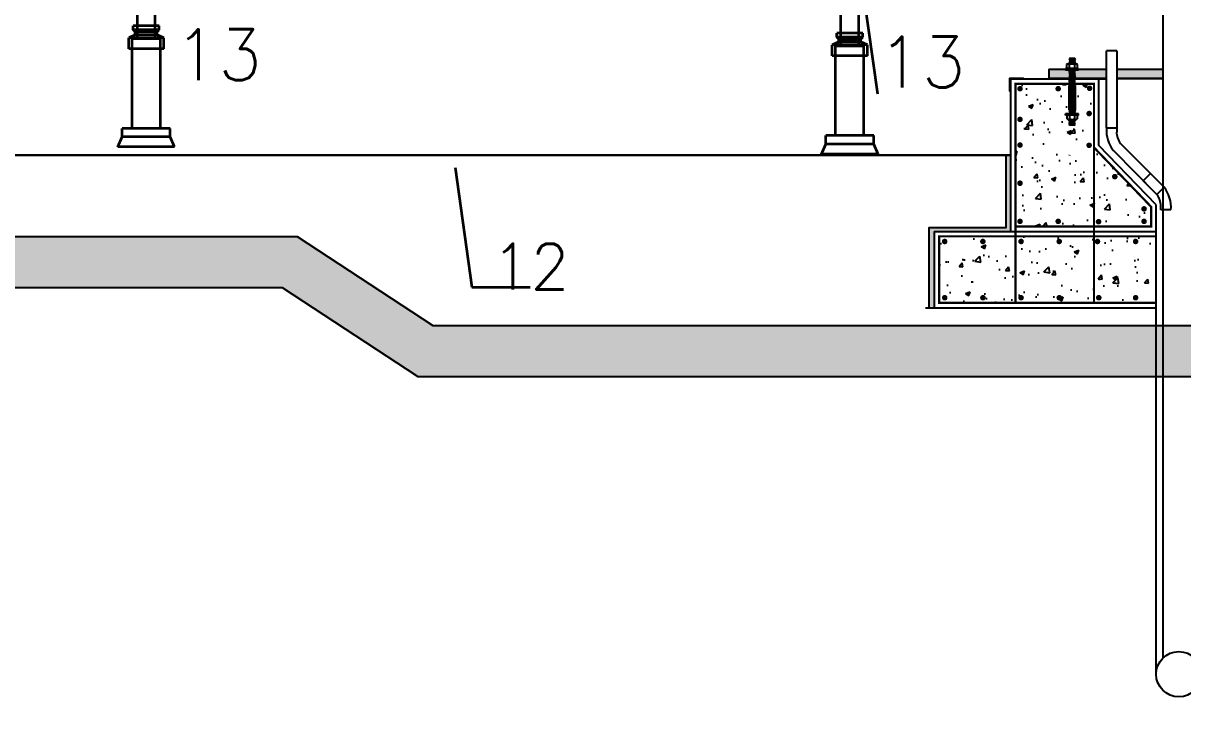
# Model space of a CAD drawing. Header units: inches. Extents: x 191440 to 383551, y 141400 to 284946.
# Drawn here: x 191701.05 to 191710.16, y 141556.57 to 141562.07 of the extents above; entities that cross this region are included whole.
import ezdxf

# ---------------------------------------------------------------- set-up
doc = ezdxf.new("R2010")
doc.units = ezdxf.units.IN
doc.header["$MEASUREMENT"] = 0
for name, pattern in [('AUSGEZOGEN', [0]), ('C_SOLID_M', [0]), ('CENTER', [2, 1.25, -0.25, 0.25, -0.25]), ('DGN Style 3', [426.72, 304.8, -121.92])]:
    doc.linetypes.add(name, pattern=pattern)
for name, color, linetype in [('CO', 4, 'Continuous'), ('Concrete', 7, 'C_SOLID_M'), ('HATCH', 40, 'Continuous'), ('PIPE', 7, 'AUSGEZOGEN'), ('Reinforcement', 10, 'Continuous'), ('Sanitary', 6, 'Continuous'), ('TEXT', 7, 'Continuous'), ('VP', 7, 'Continuous')]:
    doc.layers.add(name, color=color, linetype=linetype)
doc.layers.add('WB-SJ3-M-SECTA - M-EQPM-SUPT', color=4, linetype='Continuous', lineweight=35)
doc.layers.add('WB-SJ3-M-SECTA - P-TW', color=7, linetype='Continuous', lineweight=35)
doc.styles.add('ROMANS', font='romans', dxfattribs={"height": 1})
doc.styles.get("Standard").update_dxf_attribs({"font": 'txt.shx', "height": 0.2})
doc.dimstyles.new('osama', dxfattribs={"dimtxt": 50, "dimasz": 45, "dimexe": 0.18, "dimexo": 0.0625, "dimgap": 0.2, "dimtad": 0, "dimdec": 0, "dimzin": 0, "dimdsep": 46, "dimtxsty": 'ROMANS', "dimcen": 0, "dimse1": 1, "dimse2": 1, "dimclrd": 3, "dimclre": 3, "dimclrt": 5, "dimadec": 0, "dimazin": 0, "dimtfac": 0.6, "dimtdec": 0, "dimtmove": 2, "dimatfit": 3, "dimfxl": 1, "dimtolj": 1, "dimtzin": 0, "dimarcsym": 0})
pattern_1 = [(50, (192373.31825, 142330.19386), (0.36436934, -0.03187817), [0.0381, -0.4191]), (355, (192373.31825, 142330.19386), (-0.07048684, 0.38211369), [0.03048, -0.33528117]), (100.451445, (192373.3486, 142330.1912), (0.2938825, 0.3502355), [0.03238002, -0.35618049]), (46.1842, (192373.31825, 142330.29546), (0.54215808, -0.08408466), [0.05715, -0.62865]), (96.63556, (192373.36343, 142330.28845), (0.47480827, 0.49485225), [0.04857005, -0.53427122]), (351.18415, (192373.31825, 142330.29546), (0.47480827, 0.49485225), [0.04571993, -0.50291946]), (21, (192373.36905, 142330.27006), (0.30322878, -0.2045304), [0.0381, -0.4191]), (326, (192373.36905, 142330.27006), (0.12360406, 0.36837593), [0.03048, -0.33528]), (71.451445, (192373.39432, 142330.253), (0.42683284, 0.16384554), [0.03238002, -0.35617988]), (37.5, (192373.31825, 142330.19386), (0.006177207, 0.169110078), [0, -0.331216, 0, -0.34036, 0, -0.33655]), (7.5, (192373.31825, 142330.19386), (0.133639325, 0.20036115), [0, -0.194056, 0, -0.323596, 0, -0.12827]), (327.5, (192373.20497, 142330.19386), (0.27118119, -0.011457488), [0, -0.127, 0, -0.39624, 0, -0.52578]), (317.5, (192373.15417, 142330.19386), (0.29625836, 0.05085298), [0, -0.1651, 0, -0.263144, 0, -0.37338])]

# ---------------------------------------------------------------- blocks, each defined once
blk = doc.blocks.new('*U19')
at = {"layer": 'WB-SJ3-M-SECTA - M-EQPM-SUPT', "color": 4, "linetype": 'DGN Style 3', "lineweight": 35}
for p, q in [((75.4, 497.4), (75.4, 578.5)), ((85, 497.4), (85, 578.5))]:
    blk.add_line(p, q, dxfattribs=at)
at = {"layer": 'WB-SJ3-M-SECTA - M-EQPM-SUPT', "linetype": 'DGN Style 3'}
for p, q in [((40.2, 517.7), (40.2, 530.1)), ((40.2, 518.1), (40.2, 530.1)), ((40.2, 530.1), (120.2, 530.1)), ((120.2, 518.1), (120.2, 530.1)), ((120.2, 517.7), (120.2, 530.1)), ((40.2, 505.7), (40.2, 518.1)), ((40.2, 517.7), (120.2, 517.7)), ((40.2, 505.7), (120.2, 505.7)), ((44.8, 466.2), (44.8, 503.9)), ((55.2, 465.1), (55.2, 501)), ((67.7, 505.5), (67.7, 518.1)), ((67.7, 505.5), (77.6, 505.5)), ((80.2, 507.4), (80.2, 518.1)), ((87.7, 505.5), (92.7, 505.5)), ((92.7, 505.5), (92.7, 518.1)), ((105.2, 465.1), (105.2, 501)), ((115.5, 466.2), (115.5, 503.9)), ((120.2, 505.7), (120.2, 518.1)), ((120.2, 505.7), (120.2, 517.7)), ((55.2, 305.6), (55.2, 342.4)), ((105.2, 305.6), (105.2, 342.4)), ((40.2, 277.7), (40.2, 305.6)), ((120.2, 277.7), (120.2, 305.6))]:
    blk.add_line(p, q, dxfattribs=at)
at = {"layer": 'WB-SJ3-M-SECTA - M-EQPM-SUPT'}
for p, q in [((40.2, 518.1), (120.2, 518.1)), ((80.2, 505.5), (80.2, 507.4)), ((43.5, 331.1), (43.5, 342.4)), ((49.2, 325.4), (43.5, 331.1)), ((111.2, 325.4), (116.8, 331.1)), ((116.8, 331.1), (116.8, 342.4)), ((30.7, 308.7), (49.2, 317.4)), ((30.7, 277.7), (30.7, 308.7)), ((49.2, 317.4), (49.2, 325.4)), ((111.2, 317.4), (111.2, 325.4)), ((111.2, 317.4), (129.6, 308.7)), ((129.6, 277.7), (129.6, 308.7)), ((12.7, 28.6), (12.7, 52.5)), ((147.7, 28.6), (147.7, 52.5))]:
    blk.add_line(p, q, dxfattribs=at)
at = {"layer": 'WB-SJ3-M-SECTA - M-EQPM-SUPT', "linetype": 'Continuous'}
for p, q in [((55.2, 342.4), (55.2, 465.1)), ((105.2, 342.4), (105.2, 465.1)), ((40.2, 52.5), (40.2, 277.7)), ((120.2, 52.5), (120.2, 277.7)), ((0, 0), (12.2, 28.6)), ((160.3, 0), (148.1, 28.6))]:
    blk.add_line(p, q, dxfattribs=at)
at = {"layer": 'WB-SJ3-M-SECTA - M-EQPM-SUPT', "color": 4, "linetype": 'DGN Style 3', "lineweight": 35, "flags": 128}
for points in [[(75.4, 578.5), (75.4, 651.8)], [(85, 651.8), (85, 578.5)], [(85, 578.5), (75.4, 578.5)], [(85, 497.4), (75.4, 497.4)]]:
    blk.add_lwpolyline(points, dxfattribs=at)
at = {"layer": 'WB-SJ3-M-SECTA - M-EQPM-SUPT', "linetype": 'DGN Style 3', "flags": 128}
for points in [[(75.4, 530.1), (85, 530.1)], [(40.2, 505.7), (40.2, 505.7), (40.2, 517.7)], [(44.8, 503.9), (115.5, 503.9)], [(55.2, 501), (105.2, 501)], [(92.7, 518.1), (80.2, 518.1), (67.7, 518.1)], [(85, 518.1), (75.4, 518.1)], [(85, 505.5), (75.4, 505.5)], [(44.8, 466.2), (55.2, 466.2)], [(44.8, 466.2), (46.9, 466.2)], [(105.2, 466.2), (115.5, 466.2)], [(43.5, 342.4), (55.2, 342.4)], [(43.5, 331.1), (116.8, 331.1)], [(105.2, 342.4), (116.8, 342.4)], [(30.7, 308.7), (129.6, 308.7)], [(40.2, 305.6), (120.2, 305.6)], [(40.2, 305.6), (55.2, 305.6)], [(49.2, 325.4), (111.2, 325.4)], [(49.2, 317.4), (111.2, 317.4)], [(12.7, 52.5), (40.2, 52.5)], [(120.2, 52.5), (147.7, 52.5)], [(0, 0), (160.3, 0)], [(12.2, 28.6), (12.7, 28.6)], [(147.7, 28.6), (148.1, 28.6)]]:
    blk.add_lwpolyline(points, dxfattribs=at)
at = {"layer": 'WB-SJ3-M-SECTA - M-EQPM-SUPT', "flags": 128}
for points in [[(87.7, 505.5), (80.2, 505.5), (77.6, 505.5)], [(43.5, 342.4), (116.8, 342.4)], [(43.5, 342.4), (43.5, 342.4)], [(43.5, 331.1), (116.8, 331.1)], [(43.5, 331.1), (43.5, 331.1)], [(30.7, 308.7), (129.6, 308.7)], [(30.7, 308.7), (30.7, 308.7)], [(49.2, 325.4), (111.2, 325.4)], [(49.2, 325.4), (49.2, 325.4)], [(49.2, 317.4), (111.2, 317.4)], [(49.2, 317.4), (49.2, 317.4)], [(30.7, 277.7), (129.6, 277.7)], [(30.7, 277.7), (40.2, 277.7)], [(12.7, 52.5), (147.7, 52.5)]]:
    blk.add_lwpolyline(points, dxfattribs=at)
at = {"layer": 'WB-SJ3-M-SECTA - M-EQPM-SUPT', "linetype": 'Continuous', "flags": 128}
for points in [[(46.9, 466.2), (111.7, 466.2)], [(12.2, 28.6), (148.1, 28.6)], [(12.2, 28.6), (12.2, 28.6)]]:
    blk.add_lwpolyline(points, dxfattribs=at)
at = {"layer": 'WB-SJ3-M-SECTA - M-EQPM-SUPT', "color": 4, "linetype": 'DGN Style 3', "lineweight": 35}
for start, end in [(0, 180), (180, 0)]:
    blk.add_arc((80.2, 651.8), 4.8, start, end, dxfattribs=at)
at = {"layer": 'WB-SJ3-M-SECTA - M-EQPM-SUPT', "linetype": 'DGN Style 3'}
blk.add_rational_spline([(80.2, 494.3), (80.2, 534.8), (80.2, 575.4), (80.2, 648.8), (80.2, 648.8), (80.2, 648.8), (80.2, 575.4), (80.2, 534.8), (80.2, 494.3)], [1, 1, 1, 0.707106781187, 1, 0.707106781187, 1, 1, 1], degree=2, knots=[0, 0, 0, 0.333333, 0.333333, 0.5, 0.5, 0.666667, 0.666667, 1, 1, 1], dxfattribs=at)
at = {"layer": 'WB-SJ3-M-SECTA - P-TW', "linetype": 'DGN Style 3', "lineweight": 35}
blk.add_line((76.4, 497.4), (84, 497.4), dxfattribs=at)
blk.add_open_spline([(76.4, 497.4), (76.5, 497.5), (76.6, 497.6), (76.8, 497.8), (76.9, 498), (77.2, 498.2), (77.3, 498.3), (77.5, 498.4), (77.6, 498.5), (77.8, 498.6), (77.8, 498.6), (78.1, 498.8), (78.2, 498.9), (78.5, 499), (78.6, 499), (78.8, 499.1), (78.9, 499.1), (79.2, 499.2), (79.4, 499.2), (79.7, 499.2), (79.8, 499.3), (80, 499.3), (80.1, 499.3), (80.4, 499.3), (80.6, 499.3), (80.8, 499.2), (80.9, 499.2), (81, 499.2), (81, 499.2), (81.2, 499.2), (81.3, 499.1), (81.5, 499.1), (81.7, 499), (82, 498.9), (82.1, 498.9), (82.3, 498.8), (82.3, 498.7), (82.6, 498.6), (82.7, 498.5), (82.9, 498.3), (83, 498.3), (83.2, 498.2), (83.2, 498.1), (83.4, 498), (83.5, 497.8), (83.8, 497.6), (83.9, 497.5), (84, 497.4)], degree=3, knots=[0, 0, 0, 0, 0.0625, 0.0625, 0.125, 0.125, 0.1875, 0.1875, 0.21875, 0.21875, 0.25, 0.25, 0.3125, 0.3125, 0.34375, 0.34375, 0.375, 0.375, 0.4375, 0.4375, 0.46875, 0.46875, 0.5, 0.5, 0.5625, 0.5625, 0.578125, 0.578125, 0.59375, 0.59375, 0.625, 0.625, 0.6875, 0.6875, 0.71875, 0.71875, 0.75, 0.75, 0.8125, 0.8125, 0.84375, 0.84375, 0.875, 0.875, 0.9375, 0.9375, 1, 1, 1, 1], dxfattribs=at)

msp = doc.modelspace()

# ---------------------------------------------------------------- hatches: boundary and pattern name
at = {"layer": 'Concrete'}
for points in [[(191709.25421, 141561.71239), (191709.24175, 141561.71239), (191709.24175, 141561.70111), (191709.34479, 141561.70112), (191709.34478, 141561.71221), (191709.33267, 141561.71221)], [(191709.25429, 141561.34562), (191709.24183, 141561.34562), (191709.24183, 141561.3569), (191709.34486, 141561.35691), (191709.34486, 141561.34582), (191709.33275, 141561.34582)]]:
    msp.add_hatch(color=256, dxfattribs=at).paths.add_polyline_path(points)
at = {"layer": 'HATCH'}
h = msp.add_hatch(dxfattribs=at)
h.set_pattern_fill('AR-CONC', color=256, scale=0.002)
h.set_pattern_definition(pattern_1)
h.paths.add_polyline_path([(191709.46564, 141561.09171), (191709.46564, 141561.59242), (191708.84872, 141561.59242), (191708.84872, 141560.4702), (191709.46564, 141560.4702)])
h.paths.add_polyline_path([(191709.19496, 141560.51073, -1), (191709.17296, 141560.51072, -1)], flags=16)
h.paths.add_polyline_path([(191709.41623, 141561.109, -1), (191709.43824, 141561.109, -1)], flags=16)
h.paths.add_polyline_path([(191708.89496, 141560.81073, -1), (191708.87296, 141560.81072, -1)], flags=16)
h.paths.add_polyline_path([(191709.26824, 141561.35646), (191709.26926, 141561.35543), (191709.27073, 141561.3569), (191709.26824, 141561.3569)], flags=16)
h.paths.add_polyline_path([(191709.31718, 141561.34945), (191709.31419, 141561.35244), (191709.27226, 141561.35244), (191709.26926, 141561.34944)], flags=0)
h.paths.add_polyline_path([(191709.27226, 141561.34928), (191709.27226, 141561.35244), (191709.26926, 141561.34944), (191709.26926, 141561.34628)], flags=16)
h.paths.add_polyline_path([(191709.27219, 141561.57291), (191709.26926, 141561.57584), (191709.26926, 141561.57291)], flags=0)
h.paths.add_polyline_path([(191709.3142, 141561.267), (191709.27226, 141561.267), (191709.26927, 141561.26999), (191709.27226, 141561.27299), (191709.26927, 141561.27598), (191709.27226, 141561.27898), (191709.26927, 141561.28197), (191709.27226, 141561.28497), (191709.26927, 141561.28796), (191709.27226, 141561.29096), (191709.26927, 141561.29395), (191709.27226, 141561.29695), (191709.26927, 141561.29994), (191709.27226, 141561.30294), (191709.26926, 141561.30594), (191709.27226, 141561.30893), (191709.26852, 141561.31267), (191709.26402, 141561.31267, -0.1856777), (191709.25429, 141561.31642), (191709.25429, 141561.34562), (191709.31769, 141561.34578), (191709.31261, 141561.35086), (191709.31718, 141561.35544), (191709.31419, 141561.35843), (191709.27226, 141561.35843), (191709.27077, 141561.35694), (191709.27374, 141561.35695), (191709.26926, 141561.36142), (191709.27225, 141561.36442), (191709.26926, 141561.36741), (191709.27225, 141561.37041), (191709.26926, 141561.3734), (191709.27225, 141561.3764), (191709.26926, 141561.3794), (191709.27225, 141561.38239), (191709.27044, 141561.3842), (191709.26808, 141561.3842), (191709.27225, 141561.38838), (191709.29322, 141561.38838), (191709.29316, 141561.57591), (191709.2692, 141561.5759), (191709.27219, 141561.5789), (191709.27126, 141561.57983), (191709.26716, 141561.57986), (191709.27219, 141561.58489), (191709.26919, 141561.58788), (191709.27219, 141561.59088), (191709.31412, 141561.59088), (191709.31712, 141561.58789), (191709.31412, 141561.58489), (191709.31745, 141561.58157), (191709.31751, 141561.38421), (191709.316, 141561.38421), (191709.31419, 141561.3824), (191709.31718, 141561.3794), (191709.31419, 141561.37641), (191709.31718, 141561.37341), (191709.31419, 141561.37041), (191709.31718, 141561.36742), (191709.31419, 141561.36442), (191709.31931, 141561.3593), (191709.31932, 141561.34579), (191709.33216, 141561.34582), (191709.33216, 141561.31643, -0.1856777), (191709.32243, 141561.31268), (191709.31794, 141561.31268), (191709.31419, 141561.30894), (191709.31719, 141561.30594), (191709.31419, 141561.30294), (191709.31719, 141561.29995), (191709.31419, 141561.29695), (191709.31719, 141561.29396), (191709.3142, 141561.29096), (191709.31719, 141561.28797), (191709.3142, 141561.28497), (191709.31719, 141561.28198), (191709.3142, 141561.27898), (191709.31719, 141561.27599), (191709.3142, 141561.27299), (191709.31719, 141561.27)], flags=16)
h.paths.add_polyline_path([(191708.89496, 141560.51073, -1), (191708.87296, 141560.51072, -1)], flags=16)
h.paths.add_polyline_path([(191709.27376, 141561.31642), (191709.27375, 141561.34562), (191709.33216, 141561.34563), (191709.34486, 141561.34582), (191709.33275, 141561.34582), (191709.31269, 141561.34577), (191709.3127, 141561.31642, -0.1923077)], flags=16)
h.paths.add_polyline_path([(191708.87296, 141561.11072, -1), (191708.89496, 141561.11073, -1)], flags=16)
h.paths.add_polyline_path([(191709.41608, 141561.35864, -1), (191709.43808, 141561.35864, -1)], flags=16)
h.paths.add_polyline_path([(191709.26622, 141561.35694), (191709.25999, 141561.35692), (191709.25863, 141561.35692), (191709.26376, 141561.35694)], flags=16)
h.paths.add_polyline_path([(191709.31661, 141561.57043), (191709.31412, 141561.57291), (191709.31661, 141561.5754), (191709.31661, 141561.57642), (191709.31412, 141561.5789), (191709.27219, 141561.5789), (191709.2692, 141561.58189), (191709.31712, 141561.5819), (191709.31784, 141561.57663), (191709.31661, 141561.5754), (191709.31661, 141561.57043), (191709.31712, 141561.56992), (191709.31661, 141561.56992)], flags=0)
h.paths.add_polyline_path([(191708.87296, 141561.31263, -1), (191708.89496, 141561.31264, -1)], flags=16)
h.paths.add_polyline_path([(191709.42008, 141561.55713, -1), (191709.44208, 141561.55713, -1)], flags=16)
h.paths.add_polyline_path([(191709.17296, 141561.554, -1), (191709.19496, 141561.554, -1)], flags=16)
h.paths.add_polyline_path([(191708.87296, 141561.554, -1), (191708.89496, 141561.554, -1)], flags=16)
h = msp.add_hatch(color=256, dxfattribs=at)
h.dxf.hatch_style = 1
h.paths.add_polyline_path([(191708.77295, 141561.03131), (191708.80983, 141561.03131), (191708.80983, 141560.43131), (191708.20983, 141560.43131), (191708.20983, 141559.83131), (191708.1685, 141559.83131), (191708.1685, 141560.46104), (191708.77295, 141560.46104)])
at = {"layer": 'HATCH', "linetype": 'ByBlock', "lineweight": -2}
h = msp.add_hatch(dxfattribs=at)
h.set_pattern_fill('GRAVEL', color=256)
h.set_pattern_definition([(228.01279, (191642.3782, 141531.25891), (-8, -9), [0.134536, -13.319088]), (184.96974, (191642.2882, 141531.15891), (12, 1), [0.230868, -22.855925]), (132.51045, (191642.0582, 141531.13891), (10, -11), [0.162788, -16.116033]), (267.27369, (191641.6682, 141530.88891), (1, 20), [0.210238, -20.813558]), (292.833654, (191641.6582, 141530.67891), (-5, 12), [0.206155, -20.409373]), (357.27369, (191641.7382, 141530.48891), (-20, 1), [0.210238, -20.813558]), (37.69424, (191641.9482, 141530.47891), (-13, -10), [0.278029, -27.524849]), (72.25533, (191642.1682, 141530.64891), (7, 22), [0.262488, -25.9863215]), (121.429566, (191642.2482, 141530.89891), (-8, 13), [0.21095, -20.884073]), (175.23636, (191642.1382, 141531.07891), (11, -1), [0.240832, -11.800763]), (222.39744, (191641.8982, 141531.09891), (-12, -11), [0.311448, -30.833375]), (138.81407, (191642.6582, 141530.87891), (-7, 6), [0.106301, -10.523845]), (171.469234, (191642.5782, 141530.94891), (13, -2), [0.202237, -20.021511]), (225, (191642.3782, 141530.9789), (-1e-16, -1), [0.141421, -1.272793]), (203.1986, (191642.3082, 141531.09891), (5, 2), [0.076158, -7.539615]), (291.8014, (191642.2382, 141531.0689), (-1, 3), [0.107703, -5.277462]), (30.96376, (191642.2782, 141530.96891), (3, 2), [0.174929, -5.656023]), (161.56505, (191642.4282, 141531.0589), (2, -1), [0.126491, -3.035787]), (16.38954, (191641.6582, 141531.06891), (10, 3), [0.1772, -17.542845]), (70.34618, (191641.8282, 141531.11891), (-4, -11), [0.148661, -14.717408]), (293.1986, (191642.4282, 141531.25891), (-2, 5), [0.152315, -7.463458]), (343.61046, (191642.4882, 141531.11891), (-10, 3), [0.1772, -17.542845]), (339.44395, (191641.6582, 141530.44891), (-5, 2), [0.17088, -8.373124]), (294.77514, (191641.8182, 141530.38891), (-5, 11), [0.143178, -14.174643]), (66.8014, (191642.4382, 141530.25891), (2, 5), [0.152315, -7.463458]), (17.354025, (191642.4982, 141530.39891), (-13, -4), [0.167631, -16.595424]), (69.44395, (191641.9482, 141530.25891), (-2, -5), [0.08544, -8.458564]), (101.30993, (191642.3782, 141530.2589), (-1, 4), [0.05099, -5.04803]), (165.96376, (191642.3682, 141530.3089), (3, -1), [0.206155, -3.916951]), (186.009006, (191642.1682, 141530.35891), (10, 1), [0.19105, -18.913923]), (303.69007, (191642.2782, 141530.8789), (-1, 2), [0.144222, -3.461329]), (353.157227, (191642.3582, 141530.75891), (17, -2), [0.251794, -24.927563]), (60.9454, (191642.6082, 141530.72891), (-4, -7), [0.102956, -10.192674]), (90, (191642.6582, 141530.8189), (-1, 1), [0.06, -0.94]), (120.25644, (191642.1482, 141530.38891), (4, -7), [0.138924, -13.75352]), (48.01279, (191642.0782, 141530.50891), (8, 9), [0.269072, -13.184552]), (0, (191642.2582, 141530.7089), (1, 1), [0.26, -0.74]), (325.30485, (191642.5182, 141530.70891), (10, -7), [0.158114, -15.653274]), (254.0546, (191642.6482, 141530.61891), (-1, -4), [0.145602, -7.134508]), (207.645975, (191642.6082, 141530.47891), (-19, -10), [0.237065, -23.469474]), (175.42608, (191642.3982, 141530.36891), (-13, 1), [0.250799, -24.829073])])
h.paths.add_polyline_path([(191714.45296, 141559.69131), (191704.96573, 141559.69131), (191704.96525, 141559.29131), (191714.45296, 141559.29131)])
h.paths.add_polyline_path([(191704.96573, 141559.69131), (191704.66288, 141559.69131), (191704.82818, 141559.29131), (191704.96525, 141559.29131)])
h.paths.add_polyline_path([(191704.66288, 141559.69131), (191704.27111, 141559.69131), (191703.20502, 141560.39131), (191678.18246, 141560.39131), (191678.18246, 141559.99131), (191703.08544, 141559.99131), (191704.15152, 141559.29131), (191704.82818, 141559.29131)])
at = {"layer": 'HATCH'}
h = msp.add_hatch(dxfattribs=at)
h.set_pattern_fill('AR-CONC', color=256, scale=0.002)
h.set_pattern_definition(pattern_1)
h.paths.add_polyline_path([(191708.4297, 141560.39261), (191708.24853, 141560.39261), (191708.24853, 141559.87002), (191708.29234, 141559.87002), (191708.29234, 141559.89916, -0.4142447), (191708.28134, 141559.91016, -1), (191708.30334, 141559.91016, -0.4141824), (191708.29234, 141559.89916), (191708.29234, 141559.87002), (191708.37665, 141559.87002)])
h.paths.add_polyline_path([(191708.28134, 141560.35246, -1), (191708.30334, 141560.35246, -1)], flags=16)
h = msp.add_hatch(dxfattribs=at)
h.set_pattern_fill('AR-CONC', color=256, scale=0.002)
h.set_pattern_definition(pattern_1)
h.paths.add_polyline_path([(191709.95383, 141560.39261), (191708.4297, 141560.39261), (191708.37665, 141559.87002), (191708.47499, 141559.87002), (191708.58159, 141560.35483, -0.8971866), (191708.60334, 141560.35246, -1.1145954), (191708.58159, 141560.35483), (191708.47499, 141559.87002), (191709.95383, 141559.87002)])
h.paths.add_polyline_path([(191709.20334, 141559.91016, -1), (191709.18134, 141559.91016, -1)], flags=16)
h.paths.add_polyline_path([(191709.50334, 141559.91016, -1), (191709.48134, 141559.91016, -1)], flags=16)
h.paths.add_polyline_path([(191709.18134, 141560.35246, -1), (191709.20334, 141560.35246, -1)], flags=16)
h.paths.add_polyline_path([(191709.48134, 141560.35246, -1), (191709.50334, 141560.35246, -1)], flags=16)
h.paths.add_polyline_path([(191708.90334, 141559.91016, -1), (191708.88134, 141559.91016, -1)], flags=16)
h.paths.add_polyline_path([(191709.78134, 141559.91016, -1), (191709.80334, 141559.91016, -1)], flags=16)
h.paths.add_polyline_path([(191708.88134, 141560.35246, -1), (191708.90334, 141560.35246, -1)], flags=16)
h.paths.add_polyline_path([(191709.78134, 141560.35246, -1), (191709.80334, 141560.35246, -1)], flags=16)
h.paths.add_polyline_path([(191708.60334, 141559.91016, -1), (191708.58134, 141559.91016, -1)], flags=16)
at = {"layer": 'PIPE'}
h = msp.add_hatch(color=256, dxfattribs=at)
h.dxf.hatch_style = 1
h.paths.add_polyline_path([(191709.56351, 141561.70731), (191709.56351, 141561.63731), (191709.31578, 141561.63731), (191709.31719, 141561.6359), (191709.31412, 141561.63283), (191709.27219, 141561.63282), (191709.26769, 141561.63731), (191709.10983, 141561.63731), (191709.10983, 141561.70731)])
h.paths.add_polyline_path([(191709.30671, 141561.70712), (191709.30012, 141561.7071), (191709.29354, 141561.70709), (191709.2874, 141561.70708), (191709.28127, 141561.70707), (191709.27589, 141561.70707), (191709.27051, 141561.70707), (191709.26614, 141561.70708), (191709.26177, 141561.70709), (191709.25855, 141561.7071), (191709.25534, 141561.70711)], flags=16)
h.paths.add_polyline_path([(191709.31711, 141561.67192), (191709.31412, 141561.66893), (191709.31711, 141561.66593), (191709.31412, 141561.66294), (191709.31711, 141561.65994), (191709.31412, 141561.65694), (191709.31711, 141561.65395), (191709.31412, 141561.65095), (191709.31711, 141561.64796), (191709.31412, 141561.64496), (191709.31711, 141561.64197), (191709.31412, 141561.63897), (191709.27218, 141561.63897), (191709.26919, 141561.64196), (191709.27218, 141561.64496), (191709.26919, 141561.64795), (191709.27218, 141561.65095), (191709.26919, 141561.65394), (191709.27218, 141561.65694), (191709.26919, 141561.65994), (191709.27218, 141561.66293), (191709.26919, 141561.66593), (191709.27218, 141561.66892), (191709.26919, 141561.67192), (191709.27218, 141561.67491), (191709.26919, 141561.67791), (191709.27254, 141561.68126), (191709.26918, 141561.68462), (191709.27218, 141561.68762), (191709.26918, 141561.69061), (191709.27218, 141561.69361), (191709.26918, 141561.6966), (191709.27218, 141561.6996), (191709.26918, 141561.70259), (191709.27218, 141561.70559), (191709.31411, 141561.70559), (191709.31711, 141561.7026), (191709.31411, 141561.6996), (191709.31711, 141561.69661), (191709.31411, 141561.69361), (191709.31711, 141561.69062), (191709.31411, 141561.68762), (191709.31711, 141561.68463), (191709.31375, 141561.68127), (191709.31711, 141561.67791), (191709.31411, 141561.67492)], flags=16)
h = msp.add_hatch(color=256, dxfattribs=at)
h.dxf.hatch_style = 1
h.paths.add_polyline_path([(191709.83247, 141561.63731), (191709.83247, 141561.70731), (191709.64351, 141561.70731), (191709.64351, 141561.63731)])
h.paths.add_polyline_path([(191710.00983, 141561.63731), (191710.00983, 141561.70731), (191709.83247, 141561.70731), (191709.83247, 141561.63731)])
h = msp.add_hatch(color=256, dxfattribs=at)
h.dxf.hatch_style = 1
h.paths.add_polyline_path([(191708.80383, 141561.63731), (191708.9098, 141561.63731), (191708.90983, 141561.63131), (191708.80983, 141561.63131), (191708.80983, 141561.53506), (191708.80383, 141561.53506)])
h = msp.add_hatch(color=4, dxfattribs=at)
h.dxf.hatch_style = 1
h.paths.add_polyline_path([(191709.56351, 141561.63131), (191709.56351, 141561.63731), (191709.10983, 141561.63731), (191709.10983, 141561.63131)])
h.paths.add_polyline_path([(191709.83247, 141561.63131), (191709.83247, 141561.63731), (191709.64351, 141561.63731), (191709.64351, 141561.63131)])
h.paths.add_polyline_path([(191710.00983, 141561.63131), (191710.00983, 141561.63731), (191709.83247, 141561.63731), (191709.83247, 141561.63131)])
h = msp.add_hatch(dxfattribs=at)
h.set_pattern_fill('AR-CONC', color=256, scale=0.002)
h.set_pattern_definition(pattern_1)
h.paths.add_polyline_path([(191709.46564, 141561.09171), (191709.46564, 141560.4702), (191709.91494, 141560.4702), (191709.91494, 141560.62471)])
h.paths.add_polyline_path([(191709.86976, 141560.60894, -1), (191709.84776, 141560.60894, -1)], flags=16)
h.paths.add_polyline_path([(191709.86976, 141560.51073, -1), (191709.84776, 141560.51072, -1)], flags=16)
h.paths.add_polyline_path([(191709.61788, 141560.86232, -1), (191709.63988, 141560.86232, -1)], flags=16)
h.paths.add_polyline_path([(191709.51204, 141560.50803, -1), (191709.49004, 141560.50803, -1)], flags=16)

# ---------------------------------------------------------------- linework, layer by layer
for p, q in [((191709.25031, 141561.74452), (191709.25032, 141561.71239)), ((191709.26102, 141561.74864), (191709.32527, 141561.74864)), ((191709.27008, 141561.75276), (191709.26678, 141561.74946)), ((191709.27217, 141561.79102), (191709.26917, 141561.78803)), ((191709.3171, 141561.78803), (191709.26917, 141561.78803)), ((191709.26917, 141561.78803), (191709.27217, 141561.78503)), ((191709.27217, 141561.78503), (191709.26917, 141561.78203)), ((191709.3171, 141561.78204), (191709.26917, 141561.78203)), ((191709.26917, 141561.78203), (191709.27217, 141561.77904)), ((191709.27217, 141561.77904), (191709.26917, 141561.77604)), ((191709.26917, 141561.77604), (191709.27217, 141561.77305)), ((191709.3171, 141561.77605), (191709.26918, 141561.77604)), ((191709.27217, 141561.77305), (191709.26918, 141561.77005)), ((191709.3171, 141561.77006), (191709.26918, 141561.77005)), ((191709.26918, 141561.77005), (191709.27217, 141561.76706)), ((191709.27217, 141561.76706), (191709.26918, 141561.76406)), ((191709.3171, 141561.76407), (191709.26918, 141561.76406)), ((191709.26918, 141561.76406), (191709.27217, 141561.76107)), ((191709.27217, 141561.76107), (191709.26918, 141561.75807)), ((191709.3171, 141561.75808), (191709.26918, 141561.75807)), ((191709.26918, 141561.75807), (191709.27217, 141561.75508)), ((191709.27217, 141561.75508), (191709.26918, 141561.75208)), ((191709.3171, 141561.75209), (191709.26918, 141561.75208)), ((191709.26918, 141561.75208), (191709.27217, 141561.74909)), ((191709.27008, 141561.75276), (191709.31621, 141561.75276)), ((191709.27173, 141561.7124), (191709.27173, 141561.74452)), ((191709.3141, 141561.79103), (191709.27217, 141561.79102)), ((191709.27217, 141561.78503), (191709.3141, 141561.78503)), ((191709.27217, 141561.77904), (191709.3141, 141561.77904)), ((191709.27217, 141561.77305), (191709.3141, 141561.77305)), ((191709.27217, 141561.76706), (191709.3141, 141561.76706)), ((191709.27217, 141561.76107), (191709.3141, 141561.76107)), ((191709.27217, 141561.75508), (191709.31411, 141561.75508)), ((191709.29314, 141561.74864), (191709.31621, 141561.74864)), ((191709.3141, 141561.79103), (191709.3171, 141561.78803)), ((191709.3171, 141561.78803), (191709.3141, 141561.78503)), ((191709.3141, 141561.78503), (191709.3171, 141561.78204)), ((191709.3171, 141561.78204), (191709.3141, 141561.77904)), ((191709.3141, 141561.77904), (191709.3171, 141561.77605)), ((191709.3171, 141561.77605), (191709.3141, 141561.77305)), ((191709.3141, 141561.77305), (191709.3171, 141561.77006)), ((191709.3171, 141561.77006), (191709.3141, 141561.76706)), ((191709.3141, 141561.76706), (191709.3171, 141561.76407)), ((191709.3171, 141561.76407), (191709.3141, 141561.76107)), ((191709.3141, 141561.76107), (191709.3171, 141561.75808)), ((191709.3171, 141561.75808), (191709.31411, 141561.75508)), ((191709.31411, 141561.75508), (191709.3171, 141561.75209)), ((191709.3171, 141561.75209), (191709.31411, 141561.74909)), ((191709.31456, 141561.7124), (191709.31456, 141561.74452)), ((191709.31621, 141561.75276), (191709.3195, 141561.74947)), ((191709.33598, 141561.7124), (191709.33598, 141561.74453)), ((191709.26918, 141561.69659), (191709.27218, 141561.69959)), ((191709.31711, 141561.6966), (191709.26918, 141561.69659)), ((191709.27218, 141561.6936), (191709.26918, 141561.69659)), ((191709.26918, 141561.6906), (191709.27218, 141561.6936)), ((191709.31711, 141561.69061), (191709.26918, 141561.6906)), ((191709.27218, 141561.68761), (191709.26918, 141561.6906)), ((191709.26918, 141561.68461), (191709.27218, 141561.68761)), ((191709.31711, 141561.68462), (191709.26918, 141561.68461)), ((191709.27218, 141561.68162), (191709.26918, 141561.68461)), ((191709.26918, 141561.67862), (191709.27218, 141561.68162)), ((191709.27218, 141561.67563), (191709.26918, 141561.67862)), ((191709.31711, 141561.67863), (191709.26919, 141561.67862)), ((191709.27218, 141561.6749), (191709.26919, 141561.67191)), ((191709.31711, 141561.67191), (191709.26919, 141561.67191)), ((191709.26919, 141561.67191), (191709.27218, 141561.66891)), ((191709.27218, 141561.66891), (191709.26919, 141561.66592)), ((191709.31711, 141561.66592), (191709.26919, 141561.66592)), ((191709.26919, 141561.66592), (191709.27218, 141561.66292)), ((191709.27218, 141561.66292), (191709.26919, 141561.65993)), ((191709.31711, 141561.65993), (191709.26919, 141561.65993)), ((191709.26919, 141561.65993), (191709.27218, 141561.65693)), ((191709.27218, 141561.65693), (191709.26919, 141561.65394)), ((191709.31711, 141561.65394), (191709.26919, 141561.65394)), ((191709.26919, 141561.65394), (191709.27218, 141561.65094)), ((191709.27218, 141561.65094), (191709.26919, 141561.64794)), ((191709.31711, 141561.64795), (191709.26919, 141561.64794)), ((191709.26919, 141561.64794), (191709.27218, 141561.64495)), ((191709.27218, 141561.6936), (191709.31411, 141561.6936)), ((191709.27218, 141561.68761), (191709.31411, 141561.68761)), ((191709.27218, 141561.68162), (191709.31411, 141561.68162)), ((191709.31411, 141561.67563), (191709.27218, 141561.67563)), ((191709.31411, 141561.67491), (191709.27218, 141561.6749)), ((191709.27218, 141561.66891), (191709.31411, 141561.66892)), ((191709.27218, 141561.66292), (191709.31412, 141561.66293)), ((191709.27218, 141561.65693), (191709.31412, 141561.65694)), ((191709.27218, 141561.65094), (191709.31412, 141561.65094)), ((191709.31711, 141561.6966), (191709.31411, 141561.69959)), ((191709.31411, 141561.6936), (191709.31711, 141561.6966)), ((191709.31711, 141561.69061), (191709.31411, 141561.6936)), ((191709.31411, 141561.68761), (191709.31711, 141561.69061)), ((191709.31711, 141561.68462), (191709.31411, 141561.68761)), ((191709.31411, 141561.68162), (191709.31711, 141561.68462)), ((191709.31711, 141561.67863), (191709.31411, 141561.68162)), ((191709.31411, 141561.67563), (191709.31711, 141561.67863)), ((191709.31411, 141561.67491), (191709.31711, 141561.67191)), ((191709.31711, 141561.67191), (191709.31411, 141561.66892)), ((191709.31411, 141561.66892), (191709.31711, 141561.66592)), ((191709.31711, 141561.66592), (191709.31412, 141561.66293)), ((191709.31412, 141561.66293), (191709.31711, 141561.65993)), ((191709.31711, 141561.65993), (191709.31412, 141561.65694)), ((191709.31412, 141561.65694), (191709.31711, 141561.65394)), ((191709.31711, 141561.65394), (191709.31412, 141561.65094)), ((191709.31412, 141561.65094), (191709.31711, 141561.64795)), ((191709.31711, 141561.64795), (191709.31412, 141561.64495)), ((191709.27218, 141561.64495), (191709.26919, 141561.64195)), ((191709.31711, 141561.64196), (191709.26919, 141561.64195)), ((191709.26919, 141561.64195), (191709.27218, 141561.63896)), ((191709.27218, 141561.63896), (191709.26919, 141561.63596)), ((191709.31711, 141561.63597), (191709.26919, 141561.63596)), ((191709.31711, 141561.63597), (191709.26919, 141561.63596)), ((191709.26919, 141561.63596), (191709.27218, 141561.63297)), ((191709.27218, 141561.63297), (191709.26919, 141561.62997)), ((191709.27219, 141561.62682), (191709.26919, 141561.62982)), ((191709.26919, 141561.62383), (191709.27219, 141561.62682)), ((191709.31711, 141561.62383), (191709.26919, 141561.62383)), ((191709.27219, 141561.62083), (191709.26919, 141561.62383)), ((191709.26919, 141561.61784), (191709.27219, 141561.62083)), ((191709.31712, 141561.61784), (191709.26919, 141561.61784)), ((191709.27219, 141561.61484), (191709.26919, 141561.61784)), ((191709.26919, 141561.61185), (191709.27219, 141561.61484)), ((191709.31712, 141561.61185), (191709.26919, 141561.61185)), ((191709.27219, 141561.60885), (191709.26919, 141561.61185)), ((191709.26919, 141561.60586), (191709.27219, 141561.60885)), ((191709.31712, 141561.60586), (191709.26919, 141561.60586)), ((191709.27219, 141561.60286), (191709.26919, 141561.60586)), ((191709.26919, 141561.59987), (191709.27219, 141561.60286)), ((191709.31712, 141561.59987), (191709.26919, 141561.59987)), ((191709.27219, 141561.59687), (191709.26919, 141561.59987)), ((191709.26919, 141561.59387), (191709.27219, 141561.59687)), ((191709.31712, 141561.59388), (191709.26919, 141561.59387)), ((191709.27219, 141561.59088), (191709.26919, 141561.59387)), ((191709.26919, 141561.58788), (191709.27219, 141561.59088)), ((191709.26919, 141561.58788), (191709.27219, 141561.58489)), ((191709.31712, 141561.58789), (191709.2692, 141561.58788)), ((191709.31712, 141561.58789), (191709.2692, 141561.58788)), ((191709.27219, 141561.58489), (191709.2692, 141561.58189)), ((191709.31712, 141561.5819), (191709.2692, 141561.58189)), ((191709.2692, 141561.58189), (191709.27219, 141561.5789)), ((191709.27219, 141561.5789), (191709.2692, 141561.5759)), ((191709.31712, 141561.57591), (191709.2692, 141561.5759)), ((191709.2692, 141561.5759), (191709.27219, 141561.57291)), ((191709.27219, 141561.57291), (191709.2692, 141561.56991)), ((191709.31712, 141561.56992), (191709.2692, 141561.56991)), ((191709.27218, 141561.64495), (191709.31412, 141561.64495)), ((191709.27219, 141561.63896), (191709.31412, 141561.63896)), ((191709.27219, 141561.63297), (191709.31412, 141561.63297)), ((191709.27219, 141561.62682), (191709.31412, 141561.62683)), ((191709.27219, 141561.62083), (191709.31412, 141561.62084)), ((191709.27219, 141561.61484), (191709.31412, 141561.61485)), ((191709.27219, 141561.60885), (191709.31412, 141561.60886)), ((191709.27219, 141561.60286), (191709.31412, 141561.60287)), ((191709.27219, 141561.59687), (191709.31412, 141561.59688)), ((191709.27219, 141561.59088), (191709.31412, 141561.59088)), ((191709.27219, 141561.58489), (191709.31412, 141561.58489)), ((191709.27219, 141561.5789), (191709.31412, 141561.5789)), ((191709.27219, 141561.57291), (191709.31412, 141561.57291)), ((191709.31412, 141561.64495), (191709.31711, 141561.64196)), ((191709.31711, 141561.64196), (191709.31412, 141561.63896)), ((191709.31412, 141561.63896), (191709.31711, 141561.63597)), ((191709.31711, 141561.63597), (191709.31412, 141561.63297)), ((191709.31412, 141561.63297), (191709.31711, 141561.62998)), ((191709.31412, 141561.62683), (191709.31711, 141561.62982)), ((191709.31711, 141561.62383), (191709.31412, 141561.62683)), ((191709.31412, 141561.62084), (191709.31711, 141561.62383)), ((191709.31712, 141561.61784), (191709.31412, 141561.62084)), ((191709.31412, 141561.61485), (191709.31712, 141561.61784)), ((191709.31712, 141561.61185), (191709.31412, 141561.61485)), ((191709.31412, 141561.60886), (191709.31712, 141561.61185)), ((191709.31712, 141561.60586), (191709.31412, 141561.60886)), ((191709.31412, 141561.60287), (191709.31712, 141561.60586)), ((191709.31712, 141561.59987), (191709.31412, 141561.60287)), ((191709.31412, 141561.59688), (191709.31712, 141561.59987)), ((191709.31712, 141561.59388), (191709.31412, 141561.59688)), ((191709.31412, 141561.59088), (191709.31712, 141561.59388)), ((191709.31712, 141561.58789), (191709.31412, 141561.59088)), ((191709.31712, 141561.58789), (191709.31412, 141561.58489)), ((191709.31412, 141561.58489), (191709.31712, 141561.5819)), ((191709.31712, 141561.5819), (191709.31412, 141561.5789)), ((191709.31412, 141561.5789), (191709.31712, 141561.57591)), ((191709.31712, 141561.57591), (191709.31412, 141561.57291)), ((191709.31412, 141561.57291), (191709.31712, 141561.56992)), ((191709.27225, 141561.38838), (191709.26926, 141561.38539)), ((191709.31718, 141561.38539), (191709.26926, 141561.38539)), ((191709.26926, 141561.38539), (191709.27225, 141561.38239)), ((191709.27225, 141561.38239), (191709.26926, 141561.3794)), ((191709.31718, 141561.3794), (191709.26926, 141561.3794)), ((191709.26926, 141561.3794), (191709.27225, 141561.3764)), ((191709.27225, 141561.3764), (191709.26926, 141561.3734)), ((191709.31718, 141561.37341), (191709.26926, 141561.3734)), ((191709.26926, 141561.3734), (191709.27225, 141561.37041)), ((191709.27225, 141561.38838), (191709.31419, 141561.38839)), ((191709.27225, 141561.38239), (191709.31418, 141561.3824)), ((191709.27225, 141561.3764), (191709.31419, 141561.37641)), ((191709.31418, 141561.3824), (191709.31718, 141561.3794)), ((191709.31419, 141561.38839), (191709.31718, 141561.38539)), ((191709.31718, 141561.38539), (191709.31419, 141561.3824)), ((191709.31718, 141561.3794), (191709.31419, 141561.37641)), ((191709.31419, 141561.37641), (191709.31718, 141561.37341)), ((191709.31718, 141561.37341), (191709.31419, 141561.37041)), ((191709.25429, 141561.31642), (191709.25429, 141561.34562)), ((191709.26402, 141561.31267), (191709.32243, 141561.31268)), ((191709.27225, 141561.37041), (191709.26926, 141561.36741)), ((191709.31718, 141561.36742), (191709.26926, 141561.36741)), ((191709.26926, 141561.36741), (191709.27225, 141561.36442)), ((191709.27225, 141561.36442), (191709.26926, 141561.36142)), ((191709.31718, 141561.36143), (191709.26926, 141561.36142)), ((191709.26926, 141561.36142), (191709.27225, 141561.35843)), ((191709.27226, 141561.30893), (191709.26926, 141561.31193)), ((191709.26926, 141561.30594), (191709.27226, 141561.30893)), ((191709.27226, 141561.30294), (191709.26926, 141561.30594)), ((191709.31719, 141561.30594), (191709.26927, 141561.30594)), ((191709.26927, 141561.29994), (191709.27226, 141561.30294)), ((191709.31719, 141561.29995), (191709.26927, 141561.29994)), ((191709.27226, 141561.29695), (191709.26927, 141561.29994)), ((191709.26927, 141561.29395), (191709.27226, 141561.29695)), ((191709.31719, 141561.29396), (191709.26927, 141561.29395)), ((191709.27226, 141561.29096), (191709.26927, 141561.29395)), ((191709.26927, 141561.28796), (191709.27226, 141561.29096)), ((191709.31719, 141561.28797), (191709.26927, 141561.28796)), ((191709.27226, 141561.28497), (191709.26927, 141561.28796)), ((191709.26927, 141561.28197), (191709.27226, 141561.28497)), ((191709.31719, 141561.28198), (191709.26927, 141561.28197)), ((191709.27226, 141561.27898), (191709.26927, 141561.28197)), ((191709.27225, 141561.37041), (191709.31419, 141561.37041)), ((191709.27225, 141561.36442), (191709.31419, 141561.36442)), ((191709.27226, 141561.30893), (191709.31419, 141561.30894)), ((191709.27226, 141561.30294), (191709.31419, 141561.30294)), ((191709.27226, 141561.29695), (191709.31419, 141561.29695)), ((191709.27226, 141561.29096), (191709.3142, 141561.29096)), ((191709.27226, 141561.28497), (191709.3142, 141561.28497)), ((191709.27375, 141561.34562), (191709.27376, 141561.31642)), ((191709.29323, 141561.31268), (191709.31419, 141561.31268)), ((191709.31269, 141561.34563), (191709.3127, 141561.31642)), ((191709.31419, 141561.37041), (191709.31718, 141561.36742)), ((191709.31718, 141561.36742), (191709.31419, 141561.36442)), ((191709.31419, 141561.36442), (191709.31718, 141561.36143)), ((191709.31718, 141561.36143), (191709.31419, 141561.35843)), ((191709.31419, 141561.30894), (191709.31719, 141561.31193)), ((191709.31719, 141561.30594), (191709.31419, 141561.30894)), ((191709.31419, 141561.30294), (191709.31719, 141561.30594)), ((191709.31719, 141561.29995), (191709.31419, 141561.30294)), ((191709.31419, 141561.29695), (191709.31719, 141561.29995)), ((191709.31719, 141561.29396), (191709.31419, 141561.29695)), ((191709.3142, 141561.29096), (191709.31719, 141561.29396)), ((191709.31719, 141561.28797), (191709.3142, 141561.29096)), ((191709.3142, 141561.28497), (191709.31719, 141561.28797)), ((191709.31719, 141561.28198), (191709.3142, 141561.28497)), ((191709.3142, 141561.27898), (191709.31719, 141561.28198)), ((191709.33216, 141561.34563), (191709.33216, 141561.31643)), ((191709.26927, 141561.27598), (191709.27226, 141561.27898)), ((191709.31719, 141561.27599), (191709.26927, 141561.27598)), ((191709.27226, 141561.27299), (191709.26927, 141561.27598)), ((191709.26927, 141561.26999), (191709.27226, 141561.27299)), ((191709.31719, 141561.27), (191709.26927, 141561.26999)), ((191709.27226, 141561.267), (191709.26927, 141561.26999)), ((191709.27226, 141561.27898), (191709.3142, 141561.27898)), ((191709.27226, 141561.27299), (191709.3142, 141561.27299)), ((191709.3142, 141561.267), (191709.27227, 141561.267)), ((191709.31719, 141561.27599), (191709.3142, 141561.27898)), ((191709.3142, 141561.27299), (191709.31719, 141561.27599)), ((191709.31719, 141561.27), (191709.3142, 141561.27299)), ((191709.3142, 141561.267), (191709.31719, 141561.27)), ((191709.27265, 141561.03295), (191709.26968, 141561.02997))]:
    msp.add_line(p, q)
at = {"const_width": 0.04792}
msp.add_lwpolyline([(191709.29322, 141561.38421), (191709.29316, 141561.5795)], dxfattribs=at)
at = {"color": 7}
for points in [[(191678.32246, 141561.03131), (191708.80983, 141561.03131)], [(191678.32246, 141560.53131), (191678.18246, 141560.53131), (191678.18246, 141560.39131), (191703.20502, 141560.39131), (191704.27111, 141559.69131), (191714.45296, 141559.69131), (191714.45296, 141559.83131), (191714.31296, 141559.83131)], [(191678.18246, 141559.99131), (191703.08544, 141559.99131), (191704.15152, 141559.29131), (191714.45296, 141559.29131)]]:
    msp.add_lwpolyline(points, dxfattribs=at)
for centre, radius, start, end in [((191709.26102, 141561.73266), 0.01598, 47.931068, 132.081112), ((191709.29315, 141561.6909), 0.05774, 68.235036, 111.777144), ((191709.32527, 141561.73266), 0.01598, 47.931068, 132.081112), ((191709.26402, 141561.3272), 0.01453, 227.931068, 312.081112), ((191709.29322, 141561.36517), 0.05249, 248.235036, 291.777144), ((191709.32243, 141561.32721), 0.01453, 227.931068, 312.081112)]:
    msp.add_arc(centre, radius, start, end)
at = {"layer": 'CO'}
msp.add_lwpolyline([(191710.00983, 141557.07914), (191710.00983, 141562.45731)], dxfattribs=at)
at = {"layer": 'Concrete'}
for p, q in [((191709.25421, 141561.71239), (191709.24175, 141561.71239)), ((191709.24175, 141561.71239), (191709.24175, 141561.70111)), ((191709.34479, 141561.70112), (191709.24175, 141561.70111)), ((191709.33598, 141561.7124), (191709.25032, 141561.71239)), ((191709.33662, 141561.71219), (191709.25032, 141561.71239)), ((191709.26816, 141561.7122), (191709.26816, 141561.70107)), ((191709.27218, 141561.70874), (191709.26918, 141561.71174)), ((191709.31711, 141561.70858), (191709.26918, 141561.70857)), ((191709.27218, 141561.70558), (191709.26918, 141561.70857)), ((191709.26918, 141561.70258), (191709.27218, 141561.70558)), ((191709.31711, 141561.70259), (191709.26918, 141561.70258)), ((191709.27218, 141561.69959), (191709.26918, 141561.70258)), ((191709.27218, 141561.70874), (191709.31411, 141561.70875)), ((191709.27218, 141561.70558), (191709.31411, 141561.70558)), ((191709.27218, 141561.69959), (191709.31411, 141561.69959)), ((191709.31411, 141561.70875), (191709.31711, 141561.71174)), ((191709.31411, 141561.70558), (191709.31711, 141561.70858)), ((191709.31711, 141561.70259), (191709.31411, 141561.70558)), ((191709.31411, 141561.69959), (191709.31711, 141561.70259)), ((191709.31924, 141561.71221), (191709.31924, 141561.70108)), ((191709.33267, 141561.71221), (191709.34478, 141561.71221)), ((191709.34478, 141561.71221), (191709.34479, 141561.70112)), ((191709.34486, 141561.35691), (191709.24183, 141561.3569)), ((191709.24183, 141561.34562), (191709.24183, 141561.3569)), ((191709.25429, 141561.34562), (191709.24183, 141561.34562)), ((191709.33275, 141561.34582), (191709.25429, 141561.34562)), ((191709.33216, 141561.34563), (191709.25429, 141561.34562)), ((191709.26824, 141561.34582), (191709.26824, 141561.35694)), ((191709.27225, 141561.35843), (191709.26926, 141561.35543)), ((191709.31718, 141561.35544), (191709.26926, 141561.35543)), ((191709.26926, 141561.35543), (191709.27226, 141561.35244)), ((191709.27226, 141561.35244), (191709.26926, 141561.34944)), ((191709.31718, 141561.34945), (191709.26926, 141561.34944)), ((191709.27226, 141561.34928), (191709.26926, 141561.34628)), ((191709.27226, 141561.35843), (191709.31419, 141561.35843)), ((191709.27226, 141561.35244), (191709.31419, 141561.35244)), ((191709.27226, 141561.34928), (191709.31419, 141561.34928)), ((191709.31419, 141561.35843), (191709.31718, 141561.35544)), ((191709.31718, 141561.35544), (191709.31419, 141561.35244)), ((191709.31419, 141561.35244), (191709.31718, 141561.34945)), ((191709.31419, 141561.34928), (191709.31718, 141561.34628)), ((191709.31932, 141561.34582), (191709.31932, 141561.35695)), ((191709.33275, 141561.34582), (191709.34486, 141561.34582)), ((191709.34486, 141561.34582), (191709.34486, 141561.35691))]:
    msp.add_line(p, q, dxfattribs=at)
at = {"layer": 'Concrete', "linetype": 'CENTER'}
msp.add_line((191709.31662, 141561.44352), (191709.31661, 141561.5795), dxfattribs=at)
at = {"layer": 'Concrete'}
for points in [[(191709.10983, 141561.70731), (191709.56351, 141561.70731)], [(191709.10983, 141561.70731), (191709.10983, 141561.63731)], [(191709.30671, 141561.70112), (191709.30012, 141561.7011), (191709.29354, 141561.70109), (191709.2874, 141561.70108), (191709.28127, 141561.70107), (191709.27589, 141561.70107), (191709.27051, 141561.70107), (191709.26614, 141561.70108), (191709.26177, 141561.70109), (191709.25855, 141561.7011), (191709.25534, 141561.70111)], [(191709.30671, 141561.70112), (191709.30012, 141561.7011), (191709.29354, 141561.70109), (191709.2874, 141561.70108), (191709.28127, 141561.70107), (191709.27589, 141561.70107), (191709.27051, 141561.70107), (191709.26614, 141561.70108), (191709.26177, 141561.70109), (191709.25855, 141561.7011), (191709.25534, 141561.70111)], [(191709.64351, 141561.70731), (191710.00983, 141561.70731)], [(191708.80983, 141561.63131), (191709.56351, 141561.63131)], [(191708.80983, 141561.63131), (191708.80983, 141560.43131)], [(191709.56351, 141561.63131), (191709.10983, 141561.63131), (191709.10983, 141561.63731), (191709.56351, 141561.63731)], [(191709.50454, 141561.10738), (191709.50454, 141561.63131)], [(191709.64351, 141561.63731), (191709.83247, 141561.63731)], [(191709.64351, 141561.63731), (191709.83247, 141561.63731)], [(191709.83247, 141561.63131), (191709.64351, 141561.63131)], [(191709.83247, 141561.63731), (191710.00983, 141561.63731)], [(191709.83247, 141561.63731), (191710.00983, 141561.63731)], [(191710.00983, 141561.63131), (191709.83247, 141561.63131)], [(191709.30678, 141561.35691), (191709.3002, 141561.35692), (191709.29362, 141561.35693), (191709.28748, 141561.35694), (191709.28134, 141561.35695), (191709.27596, 141561.35695), (191709.27059, 141561.35694), (191709.26622, 141561.35694), (191709.26185, 141561.35693), (191709.25863, 141561.35692), (191709.25541, 141561.3569)], [(191709.30678, 141561.35691), (191709.3002, 141561.35692), (191709.29362, 141561.35693), (191709.28748, 141561.35694), (191709.28134, 141561.35695), (191709.27596, 141561.35695), (191709.27059, 141561.35694), (191709.26622, 141561.35694), (191709.26185, 141561.35693), (191709.25863, 141561.35692), (191709.25541, 141561.3569)], [(191709.95383, 141560.64038), (191709.50454, 141561.10738)], [(191707.87059, 141561.03131), (191690.58295, 141561.03131)], [(191708.77295, 141561.03131), (191708.77295, 141560.46104), (191708.1685, 141560.46104), (191708.1685, 141559.83131)], [(191709.95383, 141560.43131), (191709.95383, 141560.64038)], [(191708.20983, 141560.43131), (191708.80983, 141560.43131)], [(191708.20983, 141560.43131), (191708.20983, 141559.83131)], [(191708.80983, 141560.43131), (191709.95383, 141560.43131)], [(191709.95383, 141556.94952), (191709.95383, 141560.43131)], [(191708.14191, 141559.83131), (191709.95383, 141559.83131)]]:
    msp.add_lwpolyline(points, dxfattribs=at)
msp.add_circle((191710.13183, 141556.94952), 0.178, dxfattribs=at)
at = {"layer": 'PIPE'}
for points in [[(191709.56351, 141561.24512), (191709.56351, 141561.85136)], [(191709.64351, 141561.85136), (191709.56351, 141561.85136)], [(191709.64351, 141561.85136), (191709.64351, 141561.21742)], [(191708.80983, 141561.53506), (191708.80383, 141561.53506), (191708.80383, 141561.63731), (191708.9098, 141561.63731), (191708.90983, 141561.63131)], [(191709.56351, 141561.24512), (191709.64351, 141561.24512)], [(191709.64351, 141561.24512), (191709.64351, 141561.21742)], [(191709.67467, 141561.12377), (191710.01547, 141560.77951)], [(191708.80983, 141561.03131), (191707.73878, 141561.03131)], [(191709.61782, 141561.06749), (191709.95861, 141560.72323)], [(191709.85271, 141560.83021), (191709.90957, 141560.88649)], [(191709.95861, 141560.72323), (191709.85271, 141560.83021)], [(191710.01547, 141560.77951), (191709.95861, 141560.72323)], [(191709.98983, 141560.60193), (191709.98983, 141560.62963)], [(191710.06983, 141560.60193), (191709.98983, 141560.60193)]]:
    msp.add_lwpolyline(points, dxfattribs=at)
for centre, radius, start, end in [((191709.81566, 141561.22509), 0.25294, 175.458981, 218.542223), ((191709.77722, 141561.2099), 0.13392, 176.782652, 220.029328), ((191709.81821, 141560.62202), 0.25242, 355.436424, 38.604959), ((191709.8562, 141560.63707), 0.13383, 356.813971, 40.074587)]:
    msp.add_arc(centre, radius, start, end, dxfattribs=at)
at = {"layer": 'Reinforcement', "const_width": 0.01743}
msp.add_lwpolyline([(191708.84872, 141560.4702), (191709.91494, 141560.4702), (191709.91494, 141560.62471), (191709.46564, 141561.09171), (191709.46564, 141561.59242), (191708.84872, 141561.59242)], close=True, dxfattribs=at)
at = {"layer": 'Reinforcement', "const_width": 0.02157}
for points in [[(191708.89496, 141561.554, 1), (191708.87296, 141561.554, 1)], [(191709.19496, 141561.554, 1), (191709.17296, 141561.554, 1)], [(191709.44208, 141561.55713, 1), (191709.42008, 141561.55713, 1)], [(191709.43808, 141561.35864, 1), (191709.41608, 141561.35864, 1)], [(191708.89496, 141561.31264, 1), (191708.87296, 141561.31263, 1)], [(191708.89496, 141561.11073, 1), (191708.87296, 141561.11072, 1)], [(191709.43824, 141561.109, 1), (191709.41623, 141561.109, 1)], [(191708.89496, 141560.81073, 1), (191708.87296, 141560.81072, 1)], [(191709.63988, 141560.86232, 1), (191709.61788, 141560.86232, 1)], [(191709.86976, 141560.60894, 1), (191709.84776, 141560.60894, 1)], [(191708.89496, 141560.51073, 1), (191708.87296, 141560.51072, 1)], [(191709.19496, 141560.51073, 1), (191709.17296, 141560.51072, 1)], [(191709.51204, 141560.50803, 1), (191709.49004, 141560.50803, 1)], [(191709.86976, 141560.51073, 1), (191709.84776, 141560.51072, 1)], [(191708.30334, 141560.35246, 1), (191708.28134, 141560.35246, 1)], [(191708.60334, 141560.35246, 1), (191708.58134, 141560.35246, 1)], [(191708.60334, 141560.35246, 1), (191708.58134, 141560.35246, 1)], [(191708.90334, 141560.35246, 1), (191708.88134, 141560.35246, 1)], [(191709.20334, 141560.35246, 1), (191709.18134, 141560.35246, 1)], [(191709.50334, 141560.35246, 1), (191709.48134, 141560.35246, 1)], [(191709.80334, 141560.35246, 1), (191709.78134, 141560.35246, 1)], [(191708.30334, 141559.91016, -1), (191708.28134, 141559.91016, -1)], [(191708.60334, 141559.91016, -1), (191708.58134, 141559.91016, -1)], [(191708.60334, 141559.91016, -1), (191708.58134, 141559.91016, -1)], [(191708.90334, 141559.91016, -1), (191708.88134, 141559.91016, -1)], [(191709.20334, 141559.91016, -1), (191709.18134, 141559.91016, -1)], [(191709.51398, 141559.91016, -1), (191709.49198, 141559.91016, -1)], [(191709.80334, 141559.91016, -1), (191709.78134, 141559.91016, -1)]]:
    msp.add_lwpolyline(points, format="xyb", close=True, dxfattribs=at)
at = {"layer": 'Reinforcement', "const_width": 0.01743}
for points in [[(191709.46564, 141561.09171), (191709.46564, 141560.4702)], [(191708.84872, 141560.4702), (191708.84872, 141559.87002)], [(191709.46564, 141560.4702), (191709.46564, 141559.87002)], [(191709.95383, 141559.87002), (191708.24853, 141559.87002), (191708.24853, 141560.39261), (191709.95383, 141560.39261)]]:
    msp.add_lwpolyline(points, dxfattribs=at)
at = {"layer": 'TEXT'}
for p, q in [((191709.26932, 141561.3842), (191709.26926, 141561.57984)), ((191709.26926, 141561.57984), (191709.31661, 141561.5795)), ((191709.29316, 141561.5795), (191709.31745, 141561.5795)), ((191709.31745, 141561.5795), (191709.31751, 141561.38421)), ((191709.26927, 141561.47914), (191709.26929, 141561.43525)), ((191709.31751, 141561.38421), (191709.26932, 141561.3842))]:
    msp.add_line(p, q, dxfattribs=at)
at = {"layer": 'VP'}
msp.add_line((191678.32246, 141561.03131), (191708.80983, 141561.03131), dxfattribs=at)
at = {"layer": 'WB-SJ3-M-SECTA - P-TW', "color": 252}
for p, q in [((191707.63281, 141562.45523, -1587.072), (191707.76454, 141561.51453, -1587.072)), ((191704.44572, 141560.93411, -1587.072), (191704.57745, 141559.99341, -1587.072)), ((191704.57745, 141559.99341, -1587.072), (191705.03484, 141559.99341, -1587.072))]:
    msp.add_line(p, q, dxfattribs=at)

# ---------------------------------------------------------------- block references
at = {"layer": 'WB-SJ3-M-SECTA - M-EQPM-SUPT', "color": 5, "lineweight": -3, "xscale": -0.002782041292800001, "yscale": 0.002782041292800001, "zscale": 0.002782041292800001}
for p in [(191702.24123, 141561.09565, -1587.072), (191707.76985, 141561.039, -1587.072)]:
    msp.add_blockref('*U19', p, dxfattribs=at)

# ---------------------------------------------------------------- texts
at = {"layer": 'WB-SJ3-M-SECTA - P-TW'}
for s, height, p in [('13', 0.4, (191702.24044, 141561.6211)), ('13', 0.4, (191707.76907, 141561.56445)), ('12', 0.3584, (191704.72995, 141559.9761, -1587.072))]:
    msp.add_text(s, height=height, dxfattribs=at).set_placement(p)

# ---------------------------------------------------------------- leaders
at = {"layer": 'Sanitary', "ltscale": 0.5}
msp.add_leader([(191679.58377, 141509.90401, -678.405), (191680.03208, 141510.20539, -678.405), (191680.49418, 141510.15354, -678.405)], dimstyle='osama', override={"dimasz": 100, "dimgap": 0.09}, dxfattribs=at)

doc.saveas('drawing.dxf')
